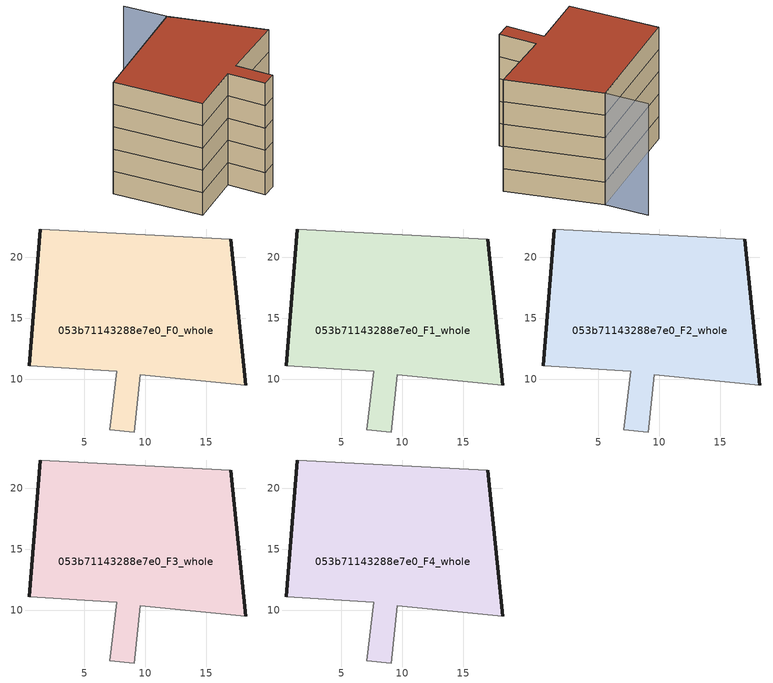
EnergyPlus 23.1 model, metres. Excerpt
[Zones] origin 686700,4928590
053b71143288e7e0_F0_whole
 floor ground (EU_floor_Construction): 17.02,21.47 18.25,9.48 9.58,10.35 9.08,5.65 7.09,5.83 7.64,10.66 0.48,11.08 1.36,22.33 z0
 wall outside (EU_wall_Construction): 18.25,9.48 17.02,21.47 / 1.36,22.33 0.48,11.08 z0:3
 wall adiabatic (EU_wall_Construction): 17.02,21.47 1.36,22.33 / 0.48,11.08 7.64,10.66 7.09,5.83 9.08,5.65 9.58,10.35 18.25,9.48 z0:3
053b71143288e7e0_F1_whole
 floor to 053b71143288e7e0_F0_whole (EU_floor_Construction): 17.02,21.47 18.25,9.48 9.58,10.35 9.08,5.65 7.09,5.83 7.64,10.66 0.48,11.08 1.36,22.33 z3
 wall outside (EU_wall_Construction): 18.25,9.48 17.02,21.47 / 1.36,22.33 0.48,11.08 z3:6
 wall adiabatic (EU_wall_Construction): 17.02,21.47 1.36,22.33 / 0.48,11.08 7.64,10.66 7.09,5.83 9.08,5.65 9.58,10.35 18.25,9.48 z3:6
053b71143288e7e0_F2_whole
 floor to 053b71143288e7e0_F1_whole (EU_floor_Construction): 17.02,21.47 18.25,9.48 9.58,10.35 9.08,5.65 7.09,5.83 7.64,10.66 0.48,11.08 1.36,22.33 z6
 wall outside (EU_wall_Construction): 18.25,9.48 17.02,21.47 / 1.36,22.33 0.48,11.08 z6:9
 wall adiabatic (EU_wall_Construction): 17.02,21.47 1.36,22.33 / 0.48,11.08 7.64,10.66 7.09,5.83 9.08,5.65 9.58,10.35 18.25,9.48 z6:9
053b71143288e7e0_F3_whole
 floor to 053b71143288e7e0_F2_whole (EU_floor_Construction): 17.02,21.47 18.25,9.48 9.58,10.35 9.08,5.65 7.09,5.83 7.64,10.66 0.48,11.08 1.36,22.33 z9
 wall outside (EU_wall_Construction): 18.25,9.48 17.02,21.47 / 1.36,22.33 0.48,11.08 z9:12
 wall adiabatic (EU_wall_Construction): 17.02,21.47 1.36,22.33 / 0.48,11.08 7.64,10.66 7.09,5.83 9.08,5.65 9.58,10.35 18.25,9.48 z9:12
053b71143288e7e0_F4_whole
 floor to 053b71143288e7e0_F3_whole (EU_floor_Construction): 17.02,21.47 18.25,9.48 9.58,10.35 9.08,5.65 7.09,5.83 7.64,10.66 0.48,11.08 1.36,22.33 z12
 wall outside (EU_wall_Construction): 18.25,9.48 17.02,21.47 / 1.36,22.33 0.48,11.08 z12:15
 wall adiabatic (EU_wall_Construction): 17.02,21.47 1.36,22.33 / 0.48,11.08 7.64,10.66 7.09,5.83 9.08,5.65 9.58,10.35 18.25,9.48 z12:15
 roof outside (EU_roof_Construction): 18.25,9.48 17.02,21.47 1.36,22.33 0.48,11.08 7.64,10.66 7.09,5.83 9.08,5.65 9.58,10.35 z15
shading: 17.47,26.94 16.98,20.94 z0:15
[Building]
EU S2 Campaign: North Axis=0; Terrain=City; Solar Distribution=FullExterior
[Site:Location]
Bologna: Latitude=44.5; Longitude=11.25; Time Zone=1; Elevation=37
[SizingPeriod:WeatherFileDays]
AnnualSizingPeriod: Begin Month=1; Begin Day of Month=1; End Month=12; End Day of Month=31; Day of Week for Start Day=Monday; Use Weather File Daylight Saving Period=No; Use Weather File Rain and Snow Indicators=No
[MATERIAL]
EU_InternalMass_Material: Roughness=MediumRough; Thickness=0.1; Conductivity=1; Density=1800; Specific Heat=900; Thermal Absorptance=0.9; Solar Absorptance=0.7; Visible Absorptance=0.7
[MATERIAL:NOMASS] Roughness=MediumRough; Thermal Absorptance=0.9; Solar Absorptance=0.7; Visible Absorptance=0.7
Name | Thermal Resistance
EU_wall_NoMass | 0.905828
EU_roof_NoMass | 0.37593
EU_floor_NoMass | 0.67114
[CONSTRUCTION]
EU_wall_Construction: EU_wall_NoMass
EU_roof_Construction: EU_roof_NoMass
EU_floor_Construction: EU_floor_NoMass
EU_InternalMass_Construction: EU_InternalMass_Material
[ZONE] Type=1; Multiplier=1; Ceiling Height=autocalculate; Floor Area=autocalculate; Part of Total Floor Area=Yes
Name | Volume
053b71143288e7e0_F0_whole | 606.343
053b71143288e7e0_F1_whole; 053b71143288e7e0_F2_whole; 053b71143288e7e0_F3_whole; 053b71143288e7e0_F4_whole | 606.344
[INTERNALMASS] Construction=EU_InternalMass_Construction; Surface Area=195.07
Name | Zone or ZoneList
053b71143288e7e0_F0_whole_EU_InternalMass | 053b71143288e7e0_F0_whole
053b71143288e7e0_F1_whole_EU_InternalMass | 053b71143288e7e0_F1_whole
053b71143288e7e0_F2_whole_EU_InternalMass | 053b71143288e7e0_F2_whole
053b71143288e7e0_F3_whole_EU_InternalMass | 053b71143288e7e0_F3_whole
053b71143288e7e0_F4_whole_EU_InternalMass | 053b71143288e7e0_F4_whole
[OTHEREQUIPMENT] Fuel Type=Electricity; Design Level Calculation Method=Watts/Area; Power per Zone Floor Area=1; Fraction Latent=0; Fraction Radiant=0; Fraction Lost=0; Carbon Dioxide Generation Rate=0; EndUse Subcategory=EU_Step8_InternalGains
Name | Zone or ZoneList or Space or SpaceList | Schedule
EU_Step8_InternalGain_053b71143288e7e0_F0_whole_f000 | 053b71143288e7e0_F0_whole | EU_Step8_GainSchedule_053b71143288e7e0_F0_whole_f000
EU_Step8_InternalGain_053b71143288e7e0_F1_whole_f000 | 053b71143288e7e0_F1_whole | EU_Step8_GainSchedule_053b71143288e7e0_F1_whole_f000
EU_Step8_InternalGain_053b71143288e7e0_F2_whole_f000 | 053b71143288e7e0_F2_whole | EU_Step8_GainSchedule_053b71143288e7e0_F2_whole_f000
EU_Step8_InternalGain_053b71143288e7e0_F3_whole_f000 | 053b71143288e7e0_F3_whole | EU_Step8_GainSchedule_053b71143288e7e0_F3_whole_f000
EU_Step8_InternalGain_053b71143288e7e0_F4_whole_f000 | 053b71143288e7e0_F4_whole | EU_Step8_GainSchedule_053b71143288e7e0_F4_whole_f000
[ZONEVENTILATION:DESIGNFLOWRATE] Schedule=EU_AlwaysOn; Design Flow Rate Calculation Method=AirChanges/Hour; Air Changes per Hour=0.73129; Ventilation Type=Natural; Fan Pressure Rise=0; Fan Total Efficiency=1; Constant Term Coefficient=1; Temperature Term Coefficient=0; Velocity Term Coefficient=0; Velocity Squared Term Coefficient=0; Minimum Indoor Temperature=-100; Maximum Indoor Temperature=100; Delta Temperature=-100; Minimum Outdoor Temperature=-100; Maximum Outdoor Temperature=100; Maximum Wind Speed=40
Name | Zone or ZoneList or Space or SpaceList
EU_ConstantAir_053b71143288e7e0_F0_whole | 053b71143288e7e0_F0_whole
EU_ConstantAir_053b71143288e7e0_F1_whole | 053b71143288e7e0_F1_whole
EU_ConstantAir_053b71143288e7e0_F2_whole | 053b71143288e7e0_F2_whole
EU_ConstantAir_053b71143288e7e0_F3_whole | 053b71143288e7e0_F3_whole
EU_ConstantAir_053b71143288e7e0_F4_whole | 053b71143288e7e0_F4_whole
[HVACTEMPLATE:THERMOSTAT] Constant Heating Setpoint=20; Constant Cooling Setpoint=50
EU_HeatOnly_053b71143288e7e0_F0_whole; EU_HeatOnly_053b71143288e7e0_F1_whole; EU_HeatOnly_053b71143288e7e0_F2_whole; EU_HeatOnly_053b71143288e7e0_F3_whole; EU_HeatOnly_053b71143288e7e0_F4_whole
[HVACTEMPLATE:ZONE:IDEALLOADSAIRSYSTEM] System Availability Schedule=EU_AlwaysOn; Maximum Heating Supply Air Temperature=50; Minimum Cooling Supply Air Temperature=13; Maximum Heating Supply Air Humidity Ratio=0.0156; Minimum Cooling Supply Air Humidity Ratio=0.0077; Heating Limit=NoLimit; Cooling Limit=NoLimit; Heating Availability Schedule=EU_AlwaysOn; Cooling Availability Schedule=EU_CoolingOff; Dehumidification Control Type=ConstantSensibleHeatRatio; Cooling Sensible Heat Ratio=0.7; Dehumidification Setpoint=60; Humidification Control Type=None; Humidification Setpoint=30; Outdoor Air Method=None; Outdoor Air Flow Rate per Person=0.00944; Outdoor Air Flow Rate per Zone Floor Area=0; Outdoor Air Flow Rate per Zone=0; Demand Controlled Ventilation Type=None; Outdoor Air Economizer Type=NoEconomizer; Heat Recovery Type=None; Sensible Heat Recovery Effectiveness=0.7; Latent Heat Recovery Effectiveness=0.65
Name | Template Thermostat
053b71143288e7e0_F0_whole | EU_HeatOnly_053b71143288e7e0_F0_whole
053b71143288e7e0_F1_whole | EU_HeatOnly_053b71143288e7e0_F1_whole
053b71143288e7e0_F2_whole | EU_HeatOnly_053b71143288e7e0_F2_whole
053b71143288e7e0_F3_whole | EU_HeatOnly_053b71143288e7e0_F3_whole
053b71143288e7e0_F4_whole | EU_HeatOnly_053b71143288e7e0_F4_whole
[SIZING:ZONE] Zone Cooling Design Supply Air Temperature Input Method=SupplyAirTemperature; Zone Cooling Design Supply Air Temperature=13; Zone Heating Design Supply Air Temperature Input Method=SupplyAirTemperature; Zone Heating Design Supply Air Temperature=50; Zone Cooling Design Supply Air Humidity Ratio=0.008; Zone Heating Design Supply Air Humidity Ratio=0.008; Cooling Design Air Flow Method=DesignDay; Cooling Design Air Flow Rate=0; Cooling Minimum Air Flow per Zone Floor Area=0.000762; Cooling Minimum Air Flow=0; Cooling Minimum Air Flow Fraction=0.2; Heating Design Air Flow Method=DesignDay; Heating Design Air Flow Rate=0; Heating Maximum Air Flow per Zone Floor Area=0.002032; Heating Maximum Air Flow=0.141576; Heating Maximum Air Flow Fraction=0.3; Account for Dedicated Outdoor Air System=No; Dedicated Outdoor Air System Control Strategy=NeutralSupplyAir; Dedicated Outdoor Air Low Setpoint Temperature for Design=autosize; Dedicated Outdoor Air High Setpoint Temperature for Design=autosize; Zone Load Sizing Method=Sensible Load Only No Latent Load; Zone Latent Cooling Design Supply Air Humidity Ratio Input Method=HumidityRatioDifference; Zone Cooling Design Supply Air Humidity Ratio Difference=0.005; Zone Latent Heating Design Supply Air Humidity Ratio Input Method=HumidityRatioDifference; Zone Humidification Design Supply Air Humidity Ratio Difference=0.005
053b71143288e7e0_F0_whole; 053b71143288e7e0_F1_whole; 053b71143288e7e0_F2_whole; 053b71143288e7e0_F3_whole; 053b71143288e7e0_F4_whole
[SCHEDULE:CONSTANT]
Name | Hourly Value
EU_AlwaysOn | 1
EU_CoolingOff | 0
[SCHEDULE:FILE] Column Number=1; Rows to Skip at Top=0; Number of Hours of Data=8760; Column Separator=Comma; Interpolate to Timestep=No; Minutes per Item=60; Adjust Schedule for Daylight Savings=Yes
Name | File
EU_Step8_GainSchedule_053b71143288e7e0_F0_whole_f000 | ../../schedules/053b71143288e7e0/053b71143288e7e0_F0_whole_f000_gain.csv
EU_Step8_GainSchedule_053b71143288e7e0_F1_whole_f000 | ../../schedules/053b71143288e7e0/053b71143288e7e0_F1_whole_f000_gain.csv
EU_Step8_GainSchedule_053b71143288e7e0_F2_whole_f000 | ../../schedules/053b71143288e7e0/053b71143288e7e0_F2_whole_f000_gain.csv
EU_Step8_GainSchedule_053b71143288e7e0_F3_whole_f000 | ../../schedules/053b71143288e7e0/053b71143288e7e0_F3_whole_f000_gain.csv
EU_Step8_GainSchedule_053b71143288e7e0_F4_whole_f000 | ../../schedules/053b71143288e7e0/053b71143288e7e0_F4_whole_f000_gain.csv
